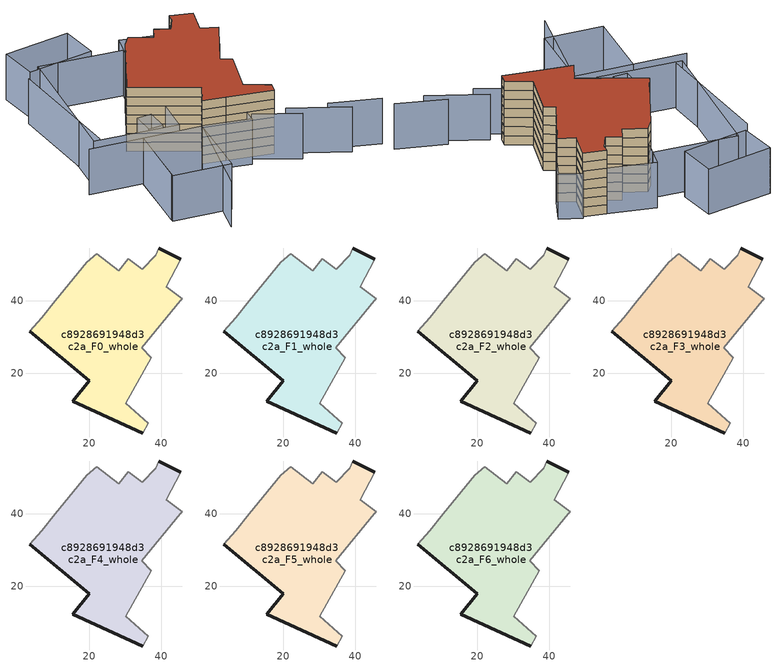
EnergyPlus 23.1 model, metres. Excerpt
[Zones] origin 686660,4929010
c8928691948d3c2a_F0_whole
 floor ground (EU_floor_Construction): 45.39,51.54 41.32,43.89 45.74,40.57 45.3,40.02 34.57,27.03 37.19,24.29 30.2,11.68 36.37,6.11 34.92,3.41 21.86,9.34 15.44,12.2 20.07,17.92 3.6,31.62 6.87,35.33 10.67,40.07 19.29,50.69 22.18,53.04 28.23,48.37 30.82,51.75 34.77,48.8 38.39,52.68 39.25,54.68 z0
 wall outside (EU_wall_Construction): 45.39,51.54 39.25,54.68 / 3.6,31.62 20.07,17.92 15.44,12.2 21.86,9.34 34.92,3.41 z0:3
 wall adiabatic (EU_wall_Construction): 39.25,54.68 38.39,52.68 34.77,48.8 30.82,51.75 28.23,48.37 22.18,53.04 19.29,50.69 10.67,40.07 6.87,35.33 3.6,31.62 / 34.92,3.41 36.37,6.11 30.2,11.68 37.19,24.29 34.57,27.03 45.3,40.02 45.74,40.57 41.32,43.89 45.39,51.54 z0:3
c8928691948d3c2a_F1_whole
 floor to c8928691948d3c2a_F0_whole (EU_floor_Construction): 45.39,51.54 41.32,43.89 45.74,40.57 45.3,40.02 34.57,27.03 37.19,24.29 30.2,11.68 36.37,6.11 34.92,3.41 21.86,9.34 15.44,12.2 20.07,17.92 3.6,31.62 6.87,35.33 10.67,40.07 19.29,50.69 22.18,53.04 28.23,48.37 30.82,51.75 34.77,48.8 38.39,52.68 39.25,54.68 z3
 wall outside (EU_wall_Construction): 45.39,51.54 39.25,54.68 / 3.6,31.62 20.07,17.92 15.44,12.2 21.86,9.34 34.92,3.41 z3:6
 wall adiabatic (EU_wall_Construction): 39.25,54.68 38.39,52.68 34.77,48.8 30.82,51.75 28.23,48.37 22.18,53.04 19.29,50.69 10.67,40.07 6.87,35.33 3.6,31.62 / 34.92,3.41 36.37,6.11 30.2,11.68 37.19,24.29 34.57,27.03 45.3,40.02 45.74,40.57 41.32,43.89 45.39,51.54 z3:6
c8928691948d3c2a_F2_whole
 floor to c8928691948d3c2a_F1_whole (EU_floor_Construction): 45.39,51.54 41.32,43.89 45.74,40.57 45.3,40.02 34.57,27.03 37.19,24.29 30.2,11.68 36.37,6.11 34.92,3.41 21.86,9.34 15.44,12.2 20.07,17.92 3.6,31.62 6.87,35.33 10.67,40.07 19.29,50.69 22.18,53.04 28.23,48.37 30.82,51.75 34.77,48.8 38.39,52.68 39.25,54.68 z6
 wall outside (EU_wall_Construction): 45.39,51.54 39.25,54.68 / 3.6,31.62 20.07,17.92 15.44,12.2 21.86,9.34 34.92,3.41 z6:9
 wall adiabatic (EU_wall_Construction): 39.25,54.68 38.39,52.68 34.77,48.8 30.82,51.75 28.23,48.37 22.18,53.04 19.29,50.69 10.67,40.07 6.87,35.33 3.6,31.62 / 34.92,3.41 36.37,6.11 30.2,11.68 37.19,24.29 34.57,27.03 45.3,40.02 45.74,40.57 41.32,43.89 45.39,51.54 z6:9
c8928691948d3c2a_F3_whole
 floor to c8928691948d3c2a_F2_whole (EU_floor_Construction): 45.39,51.54 41.32,43.89 45.74,40.57 45.3,40.02 34.57,27.03 37.19,24.29 30.2,11.68 36.37,6.11 34.92,3.41 21.86,9.34 15.44,12.2 20.07,17.92 3.6,31.62 6.87,35.33 10.67,40.07 19.29,50.69 22.18,53.04 28.23,48.37 30.82,51.75 34.77,48.8 38.39,52.68 39.25,54.68 z9
 wall outside (EU_wall_Construction): 45.39,51.54 39.25,54.68 / 3.6,31.62 20.07,17.92 15.44,12.2 21.86,9.34 34.92,3.41 z9:12
 wall adiabatic (EU_wall_Construction): 39.25,54.68 38.39,52.68 34.77,48.8 30.82,51.75 28.23,48.37 22.18,53.04 19.29,50.69 10.67,40.07 6.87,35.33 3.6,31.62 / 34.92,3.41 36.37,6.11 30.2,11.68 37.19,24.29 34.57,27.03 45.3,40.02 45.74,40.57 41.32,43.89 45.39,51.54 z9:12
c8928691948d3c2a_F4_whole
 floor to c8928691948d3c2a_F3_whole (EU_floor_Construction): 45.39,51.54 41.32,43.89 45.74,40.57 45.3,40.02 34.57,27.03 37.19,24.29 30.2,11.68 36.37,6.11 34.92,3.41 21.86,9.34 15.44,12.2 20.07,17.92 3.6,31.62 6.87,35.33 10.67,40.07 19.29,50.69 22.18,53.04 28.23,48.37 30.82,51.75 34.77,48.8 38.39,52.68 39.25,54.68 z12
 wall outside (EU_wall_Construction): 45.39,51.54 39.25,54.68 / 3.6,31.62 20.07,17.92 15.44,12.2 21.86,9.34 34.92,3.41 z12:15
 wall adiabatic (EU_wall_Construction): 39.25,54.68 38.39,52.68 34.77,48.8 30.82,51.75 28.23,48.37 22.18,53.04 19.29,50.69 10.67,40.07 6.87,35.33 3.6,31.62 / 34.92,3.41 36.37,6.11 30.2,11.68 37.19,24.29 34.57,27.03 45.3,40.02 45.74,40.57 41.32,43.89 45.39,51.54 z12:15
c8928691948d3c2a_F5_whole
 floor to c8928691948d3c2a_F4_whole (EU_floor_Construction): 45.39,51.54 41.32,43.89 45.74,40.57 45.3,40.02 34.57,27.03 37.19,24.29 30.2,11.68 36.37,6.11 34.92,3.41 21.86,9.34 15.44,12.2 20.07,17.92 3.6,31.62 6.87,35.33 10.67,40.07 19.29,50.69 22.18,53.04 28.23,48.37 30.82,51.75 34.77,48.8 38.39,52.68 39.25,54.68 z15
 wall outside (EU_wall_Construction): 45.39,51.54 39.25,54.68 / 3.6,31.62 20.07,17.92 15.44,12.2 21.86,9.34 34.92,3.41 z15:18
 wall adiabatic (EU_wall_Construction): 39.25,54.68 38.39,52.68 34.77,48.8 30.82,51.75 28.23,48.37 22.18,53.04 19.29,50.69 10.67,40.07 6.87,35.33 3.6,31.62 / 34.92,3.41 36.37,6.11 30.2,11.68 37.19,24.29 34.57,27.03 45.3,40.02 45.74,40.57 41.32,43.89 45.39,51.54 z15:18
c8928691948d3c2a_F6_whole
 floor to c8928691948d3c2a_F5_whole (EU_floor_Construction): 45.39,51.54 41.32,43.89 45.74,40.57 45.3,40.02 34.57,27.03 37.19,24.29 30.2,11.68 36.37,6.11 34.92,3.41 21.86,9.34 15.44,12.2 20.07,17.92 3.6,31.62 6.87,35.33 10.67,40.07 19.29,50.69 22.18,53.04 28.23,48.37 30.82,51.75 34.77,48.8 38.39,52.68 39.25,54.68 z18
 wall outside (EU_wall_Construction): 45.39,51.54 39.25,54.68 / 3.6,31.62 20.07,17.92 15.44,12.2 21.86,9.34 34.92,3.41 z18:21
 wall adiabatic (EU_wall_Construction): 39.25,54.68 38.39,52.68 34.77,48.8 30.82,51.75 28.23,48.37 22.18,53.04 19.29,50.69 10.67,40.07 6.87,35.33 3.6,31.62 / 34.92,3.41 36.37,6.11 30.2,11.68 37.19,24.29 34.57,27.03 45.3,40.02 45.74,40.57 41.32,43.89 45.39,51.54 z18:21
 roof outside (EU_roof_Construction): 36.37,6.11 30.2,11.68 37.19,24.29 34.57,27.03 45.3,40.02 45.74,40.57 41.32,43.89 45.39,51.54 39.25,54.68 38.39,52.68 34.77,48.8 30.82,51.75 28.23,48.37 22.18,53.04 19.29,50.69 10.67,40.07 6.87,35.33 3.6,31.62 20.07,17.92 15.44,12.2 21.86,9.34 34.92,3.41 z21
shading: -20.24,19.99 -4.52,14.75 / -4.52,14.75 -11.4,-5.89 / -7.58,61.46 -14.19,22.47 / 37.58,1.42 52.56,-10.22 / 48.42,-4.26 61.97,-12.2 / 28,5.1 39.29,-4.05 / -1.14,-20.08 12.81,9.35 / 12.81,9.35 26.27,2.98 / 26.22,3.34 42.95,50.8 / -11.73,-6.9 -4.49,14.82 / -4.49,14.82 12.67,9.1 / 12.67,9.1 5.43,-12.62 / 5.43,-12.62 -11.73,-6.9 / 6,23.49 4.47,16.61 / 4.47,16.61 0,17.6 / 0,17.6 1.53,24.48 / 1.53,24.48 6,23.49 / -16.34,22.5 -1.25,64.99 / -1.25,64.99 23.32,56.27 / 23.32,56.27 8.24,13.77 / 8.24,13.77 -16.34,22.5 / 45.99,40.39 40.25,44.7 / 40.25,44.7 46.04,52.4 / 46.04,52.4 51.78,48.09 / 51.78,48.09 45.99,40.39 / 25.97,61.48 39.38,54.62 / 39.38,54.62 34.54,45.15 / 34.54,45.15 21.12,52.01 / 21.12,52.01 25.97,61.48 / 17.24,73.83 15.95,61.72 / 15.95,61.72 -5.02,63.96 / -5.02,63.96 -3.72,76.07 / -3.72,76.07 17.24,73.83 z0:15
[Building]
EU S2 Campaign: North Axis=0; Terrain=City; Solar Distribution=FullExterior
[Site:Location]
Bologna: Latitude=44.5; Longitude=11.25; Time Zone=1; Elevation=37
[SizingPeriod:WeatherFileDays]
AnnualSizingPeriod: Begin Month=1; Begin Day of Month=1; End Month=12; End Day of Month=31; Day of Week for Start Day=Monday; Use Weather File Daylight Saving Period=No; Use Weather File Rain and Snow Indicators=No
[MATERIAL]
EU_InternalMass_Material: Roughness=MediumRough; Thickness=0.1; Conductivity=1; Density=1800; Specific Heat=900; Thermal Absorptance=0.9; Solar Absorptance=0.7; Visible Absorptance=0.7
[MATERIAL:NOMASS] Roughness=MediumRough; Thermal Absorptance=0.9; Solar Absorptance=0.7; Visible Absorptance=0.7
Name | Thermal Resistance
EU_wall_NoMass | 0.905828
EU_roof_NoMass | 0.37593
EU_floor_NoMass | 0.67114
[CONSTRUCTION]
EU_wall_Construction: EU_wall_NoMass
EU_roof_Construction: EU_roof_NoMass
EU_floor_Construction: EU_floor_NoMass
EU_InternalMass_Construction: EU_InternalMass_Material
[ZONE] Type=1; Multiplier=1; Ceiling Height=autocalculate; Volume=3296.15; Floor Area=autocalculate; Part of Total Floor Area=Yes
c8928691948d3c2a_F0_whole; c8928691948d3c2a_F1_whole; c8928691948d3c2a_F2_whole; c8928691948d3c2a_F3_whole; c8928691948d3c2a_F4_whole; c8928691948d3c2a_F5_whole; c8928691948d3c2a_F6_whole
[INTERNALMASS] Construction=EU_InternalMass_Construction; Surface Area=932.079
Name | Zone or ZoneList
c8928691948d3c2a_F0_whole_EU_InternalMass | c8928691948d3c2a_F0_whole
c8928691948d3c2a_F1_whole_EU_InternalMass | c8928691948d3c2a_F1_whole
c8928691948d3c2a_F2_whole_EU_InternalMass | c8928691948d3c2a_F2_whole
c8928691948d3c2a_F3_whole_EU_InternalMass | c8928691948d3c2a_F3_whole
c8928691948d3c2a_F4_whole_EU_InternalMass | c8928691948d3c2a_F4_whole
c8928691948d3c2a_F5_whole_EU_InternalMass | c8928691948d3c2a_F5_whole
c8928691948d3c2a_F6_whole_EU_InternalMass | c8928691948d3c2a_F6_whole
[OTHEREQUIPMENT] Fuel Type=Electricity; Design Level Calculation Method=Watts/Area; Power per Zone Floor Area=1; Fraction Latent=0; Fraction Radiant=0; Fraction Lost=0; Carbon Dioxide Generation Rate=0; EndUse Subcategory=EU_Step8_InternalGains
Name | Zone or ZoneList or Space or SpaceList | Schedule
EU_Step8_InternalGain_c8928691948d3c2a_F0_whole_f000 | c8928691948d3c2a_F0_whole | EU_Step8_GainSchedule_c8928691948d3c2a_F0_whole_f000
EU_Step8_InternalGain_c8928691948d3c2a_F1_whole_f000 | c8928691948d3c2a_F1_whole | EU_Step8_GainSchedule_c8928691948d3c2a_F1_whole_f000
EU_Step8_InternalGain_c8928691948d3c2a_F2_whole_f000 | c8928691948d3c2a_F2_whole | EU_Step8_GainSchedule_c8928691948d3c2a_F2_whole_f000
EU_Step8_InternalGain_c8928691948d3c2a_F3_whole_f000 | c8928691948d3c2a_F3_whole | EU_Step8_GainSchedule_c8928691948d3c2a_F3_whole_f000
EU_Step8_InternalGain_c8928691948d3c2a_F4_whole_f000 | c8928691948d3c2a_F4_whole | EU_Step8_GainSchedule_c8928691948d3c2a_F4_whole_f000
EU_Step8_InternalGain_c8928691948d3c2a_F5_whole_f000 | c8928691948d3c2a_F5_whole | EU_Step8_GainSchedule_c8928691948d3c2a_F5_whole_f000
EU_Step8_InternalGain_c8928691948d3c2a_F6_whole_f000 | c8928691948d3c2a_F6_whole | EU_Step8_GainSchedule_c8928691948d3c2a_F6_whole_f000
[ZONEVENTILATION:DESIGNFLOWRATE] Schedule=EU_AlwaysOn; Design Flow Rate Calculation Method=AirChanges/Hour; Air Changes per Hour=0.73129; Ventilation Type=Natural; Fan Pressure Rise=0; Fan Total Efficiency=1; Constant Term Coefficient=1; Temperature Term Coefficient=0; Velocity Term Coefficient=0; Velocity Squared Term Coefficient=0; Minimum Indoor Temperature=-100; Maximum Indoor Temperature=100; Delta Temperature=-100; Minimum Outdoor Temperature=-100; Maximum Outdoor Temperature=100; Maximum Wind Speed=40
Name | Zone or ZoneList or Space or SpaceList
EU_ConstantAir_c8928691948d3c2a_F0_whole | c8928691948d3c2a_F0_whole
EU_ConstantAir_c8928691948d3c2a_F1_whole | c8928691948d3c2a_F1_whole
EU_ConstantAir_c8928691948d3c2a_F2_whole | c8928691948d3c2a_F2_whole
EU_ConstantAir_c8928691948d3c2a_F3_whole | c8928691948d3c2a_F3_whole
EU_ConstantAir_c8928691948d3c2a_F4_whole | c8928691948d3c2a_F4_whole
EU_ConstantAir_c8928691948d3c2a_F5_whole | c8928691948d3c2a_F5_whole
EU_ConstantAir_c8928691948d3c2a_F6_whole | c8928691948d3c2a_F6_whole
[HVACTEMPLATE:THERMOSTAT] Constant Heating Setpoint=20; Constant Cooling Setpoint=50
EU_HeatOnly_c8928691948d3c2a_F0_whole; EU_HeatOnly_c8928691948d3c2a_F1_whole; EU_HeatOnly_c8928691948d3c2a_F2_whole; EU_HeatOnly_c8928691948d3c2a_F3_whole; EU_HeatOnly_c8928691948d3c2a_F4_whole; EU_HeatOnly_c8928691948d3c2a_F5_whole; EU_HeatOnly_c8928691948d3c2a_F6_whole
[HVACTEMPLATE:ZONE:IDEALLOADSAIRSYSTEM] System Availability Schedule=EU_AlwaysOn; Maximum Heating Supply Air Temperature=50; Minimum Cooling Supply Air Temperature=13; Maximum Heating Supply Air Humidity Ratio=0.0156; Minimum Cooling Supply Air Humidity Ratio=0.0077; Heating Limit=NoLimit; Cooling Limit=NoLimit; Heating Availability Schedule=EU_AlwaysOn; Cooling Availability Schedule=EU_CoolingOff; Dehumidification Control Type=ConstantSensibleHeatRatio; Cooling Sensible Heat Ratio=0.7; Dehumidification Setpoint=60; Humidification Control Type=None; Humidification Setpoint=30; Outdoor Air Method=None; Outdoor Air Flow Rate per Person=0.00944; Outdoor Air Flow Rate per Zone Floor Area=0; Outdoor Air Flow Rate per Zone=0; Demand Controlled Ventilation Type=None; Outdoor Air Economizer Type=NoEconomizer; Heat Recovery Type=None; Sensible Heat Recovery Effectiveness=0.7; Latent Heat Recovery Effectiveness=0.65
Name | Template Thermostat
c8928691948d3c2a_F0_whole | EU_HeatOnly_c8928691948d3c2a_F0_whole
c8928691948d3c2a_F1_whole | EU_HeatOnly_c8928691948d3c2a_F1_whole
c8928691948d3c2a_F2_whole | EU_HeatOnly_c8928691948d3c2a_F2_whole
c8928691948d3c2a_F3_whole | EU_HeatOnly_c8928691948d3c2a_F3_whole
c8928691948d3c2a_F4_whole | EU_HeatOnly_c8928691948d3c2a_F4_whole
c8928691948d3c2a_F5_whole | EU_HeatOnly_c8928691948d3c2a_F5_whole
c8928691948d3c2a_F6_whole | EU_HeatOnly_c8928691948d3c2a_F6_whole
[SIZING:ZONE] Zone Cooling Design Supply Air Temperature Input Method=SupplyAirTemperature; Zone Cooling Design Supply Air Temperature=13; Zone Heating Design Supply Air Temperature Input Method=SupplyAirTemperature; Zone Heating Design Supply Air Temperature=50; Zone Cooling Design Supply Air Humidity Ratio=0.008; Zone Heating Design Supply Air Humidity Ratio=0.008; Cooling Design Air Flow Method=DesignDay; Cooling Design Air Flow Rate=0; Cooling Minimum Air Flow per Zone Floor Area=0.000762; Cooling Minimum Air Flow=0; Cooling Minimum Air Flow Fraction=0.2; Heating Design Air Flow Method=DesignDay; Heating Design Air Flow Rate=0; Heating Maximum Air Flow per Zone Floor Area=0.002032; Heating Maximum Air Flow=0.141576; Heating Maximum Air Flow Fraction=0.3; Account for Dedicated Outdoor Air System=No; Dedicated Outdoor Air System Control Strategy=NeutralSupplyAir; Dedicated Outdoor Air Low Setpoint Temperature for Design=autosize; Dedicated Outdoor Air High Setpoint Temperature for Design=autosize; Zone Load Sizing Method=Sensible Load Only No Latent Load; Zone Latent Cooling Design Supply Air Humidity Ratio Input Method=HumidityRatioDifference; Zone Cooling Design Supply Air Humidity Ratio Difference=0.005; Zone Latent Heating Design Supply Air Humidity Ratio Input Method=HumidityRatioDifference; Zone Humidification Design Supply Air Humidity Ratio Difference=0.005
c8928691948d3c2a_F0_whole; c8928691948d3c2a_F1_whole; c8928691948d3c2a_F2_whole; c8928691948d3c2a_F3_whole; c8928691948d3c2a_F4_whole; c8928691948d3c2a_F5_whole; c8928691948d3c2a_F6_whole
[SCHEDULE:CONSTANT]
Name | Hourly Value
EU_AlwaysOn | 1
EU_CoolingOff | 0
[SCHEDULE:FILE] Column Number=1; Rows to Skip at Top=0; Number of Hours of Data=8760; Column Separator=Comma; Interpolate to Timestep=No; Minutes per Item=60; Adjust Schedule for Daylight Savings=Yes
Name | File
EU_Step8_GainSchedule_c8928691948d3c2a_F0_whole_f000 | ../../schedules/c8928691948d3c2a/c8928691948d3c2a_F0_whole_f000_gain.csv
EU_Step8_GainSchedule_c8928691948d3c2a_F1_whole_f000 | ../../schedules/c8928691948d3c2a/c8928691948d3c2a_F1_whole_f000_gain.csv
EU_Step8_GainSchedule_c8928691948d3c2a_F2_whole_f000 | ../../schedules/c8928691948d3c2a/c8928691948d3c2a_F2_whole_f000_gain.csv
EU_Step8_GainSchedule_c8928691948d3c2a_F3_whole_f000 | ../../schedules/c8928691948d3c2a/c8928691948d3c2a_F3_whole_f000_gain.csv
EU_Step8_GainSchedule_c8928691948d3c2a_F4_whole_f000 | ../../schedules/c8928691948d3c2a/c8928691948d3c2a_F4_whole_f000_gain.csv
EU_Step8_GainSchedule_c8928691948d3c2a_F5_whole_f000 | ../../schedules/c8928691948d3c2a/c8928691948d3c2a_F5_whole_f000_gain.csv
EU_Step8_GainSchedule_c8928691948d3c2a_F6_whole_f000 | ../../schedules/c8928691948d3c2a/c8928691948d3c2a_F6_whole_f000_gain.csv
